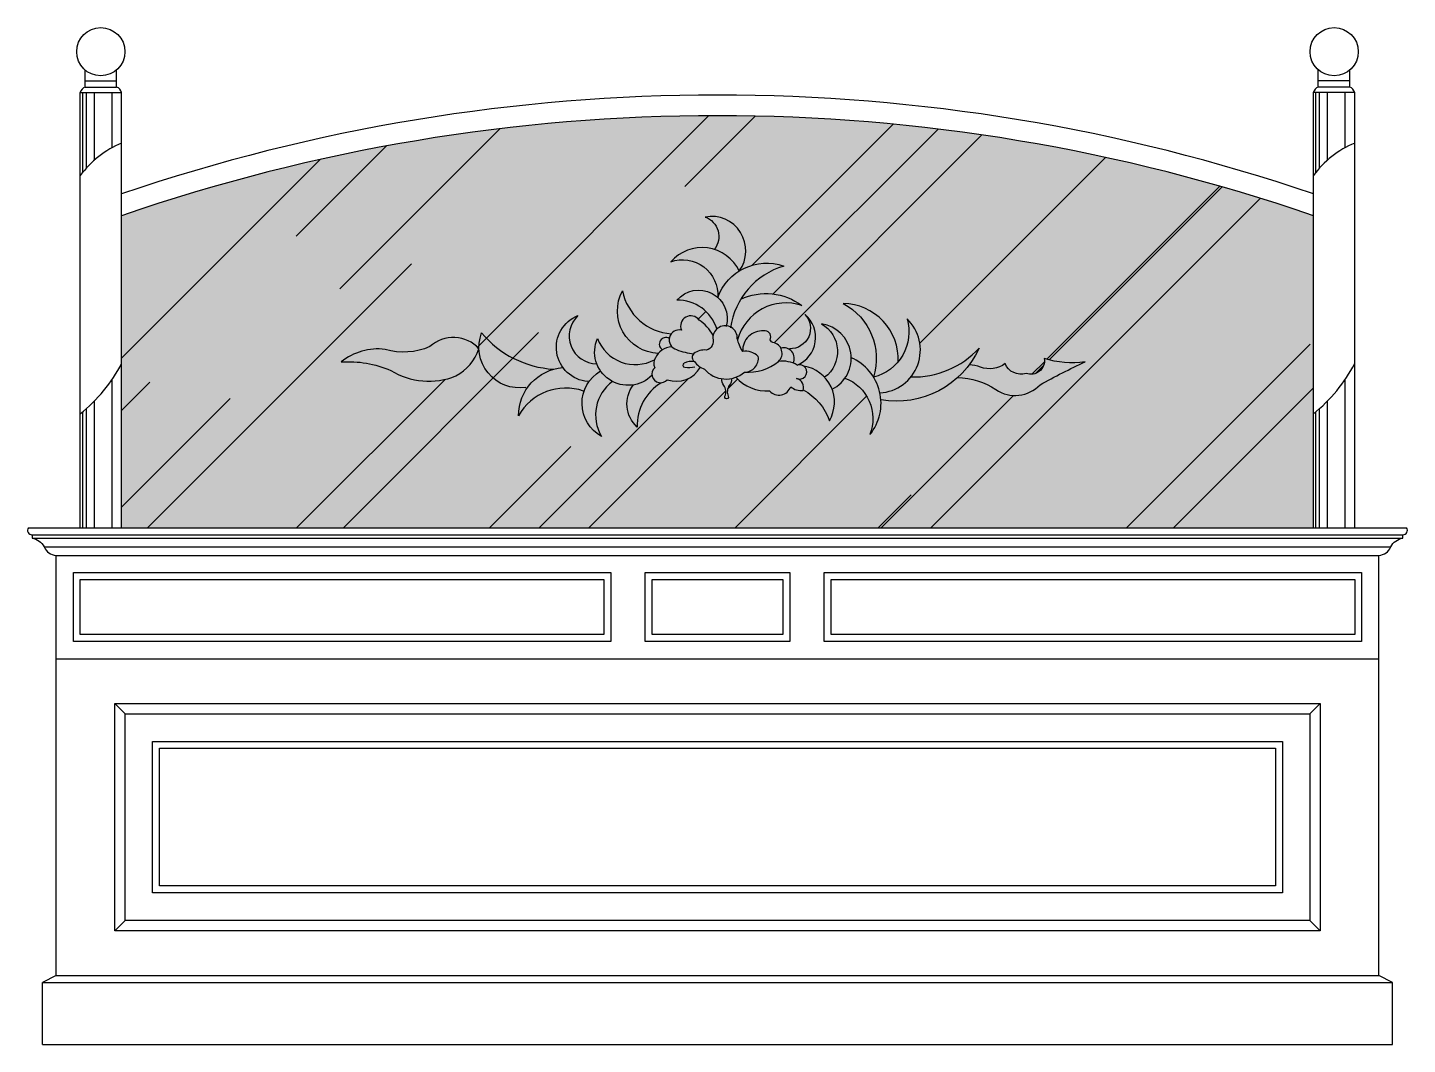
# Model space of a CAD drawing. Extents: x 64 to 2067, y 4349 to 5825.
import ezdxf

# ---------------------------------------------------------------- set-up
doc = ezdxf.new("R2010")
doc.units = 0
doc.header["$MEASUREMENT"] = 0
for name, color, linetype in [('2', 2, 'CONTINUOUS'), ('3', 3, 'CONTINUOUS'), ('4', 4, 'CONTINUOUS'), ('7', 7, 'CONTINUOUS'), ('BH', 3, 'CONTINUOUS')]:
    doc.layers.add(name, color=color, linetype=linetype)

msp = doc.modelspace()

# ---------------------------------------------------------------- hatches: boundary and pattern name
at = {"layer": 'BH'}
h = msp.add_hatch(dxfattribs=at)
h.set_pattern_fill('AR-SAND', color=256, scale=20, style=0)
h.set_pattern_definition([(37.5, (-31281.834, 2212.15), (-1.259867, 38.536475), [0, -30.4, 0, -34, 0, -32.5]), (7.5, (-31281.834, 2212.15), (35.395534, 56.44292), [0, -16.4, 0, -27.4, 0, -10.5]), (327.5, (-31306.434, 2212.15), (62.282837, 0.11318), [0, -10, 0, -36, 0, -47]), (317.5, (-31306.434, 2212.15), (60.12253, 17.55351), [0, -5, 0, -23.6, 0, -27])])
h.paths.add_polyline_path([(200.5, 5551.9), (200.5, 5098.6), (1930.5, 5098.6), (1930.5, 5551.9, 0.16786)])
h = msp.add_hatch(dxfattribs=at)
h.set_pattern_fill('AR-RROOF', color=256, scale=300, angle=45, style=0)
h.set_pattern_definition([(45, (-31281.83, 2212.15), (254.5584, 678.8225), [4500, -600, 1500, -300]), (45, (-31105.76, 2600.35), (-494.2676, 70.0036), [900, -99, 1800, -225]), (45, (-31356.08, 2498.53), (960.9581, 1245.215), [2400, -420, 1200, -300])])
h.paths.add_polyline_path([(200.5, 5551.9), (200.5, 5098.6), (1930.5, 5098.6), (1930.5, 5551.9, 0.16786)])
h.paths.add_polyline_path([(1599.2, 5339.5, -0.114539), (1539.9, 5344.4, -0.575548), (1513.4, 5322.8, -0.390393), (1483.1, 5337, -0.250769), (1447.3, 5332, 0.07202), (1431, 5335.4, -0.047469), (1414, 5316.8, -0.145207), (1469.6, 5299.3, 0.364948), (1533.9, 5306.3, -0.022235)], flags=16)
h.paths.add_polyline_path([(1301.3, 5294.5, -0.226854), (1286.8, 5233.9, 0.414965), (1250.6, 5316.1, -0.124516), (1232, 5299.7, -0.227582), (1228, 5254, 0.183737), (1191.1, 5298.3, -0.237686), (1171.8, 5303.5, -0.575725), (1141.1, 5297.4, -0.2237), (1092.2, 5317.2, -0.041842), (1085.6, 5315.4, -0.231275), (1082.7, 5305.4, 0.253876), (1081, 5289.8, -1.745283), (1076.4, 5289.8, 0.253876), (1074.7, 5305.4, -0.224203), (1071.7, 5315.1, -0.180771), (1046.8, 5328.9, -0.05695), (1040.7, 5331.8, -0.370256), (992.6, 5313.7, -0.198763), (984, 5309.3, 0.273197), (948.9, 5244.9, -0.388955), (943.5, 5306.2, -0.163364), (913, 5311.1, 0.383379), (897.1, 5231.4, -0.361695), (871.8, 5296.9, 0.366746), (776.7, 5261.4, -0.340737), (828.2, 5329, -0.208676), (723.1, 5381.6, 0.100069), (719.3, 5358.6, -0.18591), (685.9, 5319.1, -0.236728), (591.2, 5327.2, 0.118703), (519.2, 5339.5, -0.2004), (583, 5357.7, 0.178093), (648.1, 5361.7, -0.418904), (719.3, 5358.6, -0.100069), (723.1, 5381.6, 0.208676), (828.2, 5329, -0.047452), (841.2, 5331.2, -0.492087), (863, 5406.7, 0.676088), (890.4, 5336.7, -0.197294), (891.3, 5373.6, 0.456715), (973.9, 5342.7, -0.050055), (975.3, 5345.2, -0.068911), (979.3, 5351.7, -0.551828), (927.6, 5442.7, 0.339476), (998.4, 5380.3, -0.295973), (1013.3, 5385.6, -0.907242), (1038.7, 5400.2, -0.117509), (1059.2, 5378.2, -0.15064), (1064.5, 5387.3, 0.338216), (1006.6, 5429, -0.421716), (1065.9, 5433.2, 0.540443), (997.6, 5484.8, -0.297476), (1060.9, 5502.8, 0.516634), (1047.5, 5549.9, -0.676094), (1097.2, 5471.5, -0.224771), (1161.7, 5478.7, 0.185913), (1099.3, 5430.4, -0.281299), (1187.9, 5421.4, 0.432526), (1094.7, 5371.5, 0.087358), (1102.1, 5354.8, -0.44335), (1132.6, 5384.6, -0.573521), (1142.4, 5373.6, 0.459937), (1145.9, 5367.8, -0.232699), (1157.4, 5359.6, -0.184495), (1168.4, 5358.6, 0.684867), (1192.5, 5408.4, -0.559911), (1181.2, 5334.9, -0.245546), (1190.8, 5333.3, -0.16631), (1221.1, 5317.2, 0.536905), (1216.6, 5394.8, -0.365188), (1259.5, 5345.6, -0.152872), (1292.1, 5317.4, 0.358516), (1248.1, 5424.3, -0.425626), (1327.6, 5339.5, 0.251114), (1340.7, 5402, -0.65464)], flags=16)

# ---------------------------------------------------------------- linework, layer by layer
at = {"layer": '2'}
msp.add_line((85.5, 4348.6), (2045.5, 4348.6), dxfattribs=at)
at = {"layer": '3'}
for p, q in [((143.6, 5730.6), (143.6, 5614.1)), ((147.7, 5747.6), (193.3, 5747.6)), ((147.7, 5738.6), (193.3, 5738.6)), ((149.1, 5730.6), (149.1, 5620.6)), ((160.6, 5730.6), (160.6, 5632.1)), ((186.2, 5730.6), (186.2, 5650.4)), ((1933.6, 5730.6), (1933.6, 5614.1)), ((1983.3, 5747.6), (1937.7, 5747.6)), ((1983.3, 5738.6), (1937.7, 5738.6)), ((1939.1, 5730.6), (1939.1, 5620.6)), ((1950.6, 5730.6), (1950.6, 5632.1)), ((1976.2, 5730.6), (1976.2, 5650.4)), ((186.2, 5313.3), (186.2, 5098.6)), ((1976.2, 5313.3), (1976.2, 5098.6)), ((149.1, 5271.5), (149.1, 5098.6)), ((160.6, 5282.3), (160.6, 5098.6)), ((1939.1, 5271.5), (1939.1, 5098.6)), ((1950.6, 5282.3), (1950.6, 5098.6)), ((143.6, 5266.8), (143.6, 5098.6)), ((1933.6, 5266.8), (1933.6, 5098.6)), ((69.6, 5088.6), (2060.5, 5088.6)), ((70.5, 5083.6), (2060.5, 5083.6)), ((88, 5070.9), (2043, 5070.9)), ((205.5, 4828.6), (190.5, 4843.6)), ((1925.5, 4828.6), (1940.5, 4843.6)), ((205.5, 4528.6), (190.5, 4513.6)), ((1925.5, 4528.6), (1940.5, 4513.6)), ((85.5, 4438.6), (2045.5, 4438.6))]:
    msp.add_line(p, q, dxfattribs=at)
for points in [[(1097.2, 5471.5, 0.676094), (1047.5, 5549.9, -0.516634), (1060.9, 5502.8)], [(1097.2, 5471.5, 0.538431), (997.6, 5484.8, -0.540443), (1065.9, 5433.2)], [(1065.9, 5433.2, -0.407866), (1161.7, 5478.7, 0.292292), (1084.6, 5389.1, 0.292292)], [(979.3, 5351.7, -0.551828), (927.6, 5442.7, 0.339476), (998.4, 5380.3, 0.339476)], [(1064.5, 5387.3, 0.338216), (1006.6, 5429, -0.806631), (1078.2, 5391)], [(1099.3, 5430.4, -0.281299), (1187.9, 5421.4, 0.432526), (1094.7, 5371.5, 0.419254)], [(1181.2, 5334.9, 0.559911), (1192.5, 5408.4, -0.662353), (1170.2, 5358.5)], [(1327.6, 5339.5, 0.425626), (1248.1, 5424.3, -0.358516), (1292.1, 5317.4)], [(877.4, 5311.1, -0.796707), (863, 5406.7, 0.676088), (890.4, 5336.7, 0.676088)], [(1059.2, 5378.2, 0.117509), (1038.7, 5400.2, 0.907242), (1013.3, 5385.6, 0.984281), (1006.1, 5357.5, 0.081274), (1031.1, 5351.4, 0.081274)], [(1232, 5299.7, 0.727134), (1216.6, 5394.8, -0.536905), (1221.1, 5317.2)], [(1301.3, 5294.5, 0.65464), (1340.7, 5402, -0.426395), (1292.1, 5317.4)], [(787.3, 5302.5, -0.575967), (723.1, 5381.6, 0.206957), (827.3, 5329, 0.206957)], [(970.5, 5320.2, -0.83624), (891.3, 5373.6, 0.456715), (973.9, 5342.7, 0.456715)], [(1104.6, 5324.7, 0.196952), (1154.2, 5340.2, 0.624206), (1145.9, 5367.8, -0.459937), (1142.4, 5373.6, 0.57352), (1132.6, 5384.6, 0.44335), (1102.1, 5354.8, 0.44335)], [(999, 5361.4, 0.279362), (975.3, 5345.2, 0.26855), (974.4, 5331.1, 1.059175), (992.6, 5313.7, 0.370256), (1040.7, 5331.8, 0.370256)], [(1346.2, 5317.6, 0.213986), (1445.4, 5359.4, -0.338112), (1302.7, 5284.3, -0.338112)], [(870.9, 5297.2, 0.363176), (776.7, 5261.4, -0.394569), (841.2, 5331.2)], [(1092.2, 5317.2, 0.2237), (1141.1, 5297.4, 0.575725), (1171.8, 5303.5, 0.221718), (1189.8, 5298.1, 0.456829), (1180.4, 5315.3, 1.449275), (1181.2, 5334.9, 0.169439), (1154.2, 5340.2)], [(1190.1, 5298.9, -0.187587), (1228, 5254, 0.529129), (1190.8, 5333.3, 0.505508)], [(1250.6, 5316.1, -0.414965), (1286.8, 5233.9, 0.496182), (1259.5, 5345.6, 0.496182)], [(1414, 5316.8, -0.145207), (1469.6, 5299.3, 0.364948), (1533.9, 5306.3, -0.022235), (1599.2, 5339.5, -0.114539), (1539.9, 5344.4, -0.575548), (1513.4, 5322.8, -0.390393), (1483.1, 5337, -0.250769), (1447.3, 5332, 0.07202), (1431, 5335.4)], [(913, 5311.1, 0.383379), (897.1, 5231.4, -0.578567), (895.7, 5326.5)], [(984, 5309.3, 0.273197), (948.9, 5244.9, -0.388955), (943.5, 5306.2)], [(1085.6, 5315.4, -0.231275), (1082.7, 5305.4, 0.253876), (1081, 5289.8, -1.745283), (1076.4, 5289.8, 0.253876), (1074.7, 5305.4, -0.224203), (1071.7, 5315.1)]]:
    msp.add_lwpolyline(points, format="xyb", dxfattribs=at)
for points in [[(1049.3, 5356.6, 0.212662), (1031.3, 5351.5, 0.521084), (1032.2, 5339.9, 0.157588), (1046.8, 5328.9, 0.417415), (1104.6, 5324.7, 0.460256), (1124.7, 5347.6, 0.225083), (1102.1, 5354.8, -0.096278), (1094.3, 5373.3, 1.028873), (1058.8, 5374.1, -0.43691)], [(685.9, 5319.1, 0.18591), (719.3, 5358.6, 0.418904), (648.1, 5361.7, -0.178093), (583, 5357.7, 0.2004), (519.2, 5339.5, -0.118703), (591.2, 5327.2, 0.236728)]]:
    msp.add_lwpolyline(points, format="xyb", close=True, dxfattribs=at)
for points in [[(900.5, 5023.6), (900.5, 4943.6), (140.5, 4943.6), (140.5, 5023.6)], [(970.5, 5023.6), (1160.5, 5023.6), (1160.5, 4943.6), (970.5, 4943.6)], [(1230.5, 5023.6), (1990.5, 5023.6), (1990.5, 4943.6), (1230.5, 4943.6)], [(205.5, 4528.6), (205.5, 4828.6), (1925.5, 4828.6), (1925.5, 4528.6)], [(245.5, 4568.6), (245.5, 4788.6), (1885.5, 4788.6), (1885.5, 4568.6)]]:
    msp.add_lwpolyline(points, close=True, dxfattribs=at)
for centre, radius, start, end in [((255.2, 5526.4), 141.9, 112.6728, 143.9259), ((2045.2, 5526.4), 141.9, 112.6728, 143.9259), ((990.7, 5365.3), 9.63, 59.9924, 237.8), ((1161.6, 5344.7), 15.4, 332.929, 105.6536), ((1.1, 5440), 224.3, 308.4329, 332.7584), ((1018.5, 5334.9), 3.16, 120.8909, 262.3928), ((1026.6, 5321.5), 18.8, 73.6639, 120.8909), ((1023.2, 5369.9), 38.5, 262.3928, 284.2109), ((1791.1, 5440), 224.3, 308.4329, 332.7584)]:
    msp.add_arc(centre, radius, start, end, dxfattribs=at)
at = {"layer": '4'}
for p, q in [((147.7, 5738.6), (147.7, 5763.2)), ((193.3, 5738.6), (193.3, 5763.5)), ((1937.7, 5738.6), (1937.7, 5763.5)), ((1983.3, 5738.6), (1983.3, 5763.2)), ((140.5, 5098.6), (140.5, 5730.6)), ((140.5, 5730.6), (200.5, 5730.6)), ((200.5, 5098.6), (200.5, 5730.6)), ((1930.5, 5098.6), (1930.5, 5730.6)), ((1990.5, 5730.6), (1930.5, 5730.6)), ((1990.5, 5098.6), (1990.5, 5730.6)), ((65.5, 5098.6), (140.5, 5098.6)), ((1930.5, 5098.6), (2065.5, 5098.6)), ((105.5, 5058.6), (2025.5, 5058.6)), ((105.5, 4448.6), (105.5, 5058.6)), ((2025.5, 4448.6), (2025.5, 5058.6)), ((105.5, 4448.6), (85.5, 4438.6)), ((105.5, 4448.6), (2025.5, 4448.6)), ((2045.5, 4438.6), (2025.5, 4448.6)), ((85.5, 4348.6), (85.5, 4438.6)), ((2045.5, 4348.6), (2045.5, 4438.6))]:
    msp.add_line(p, q, dxfattribs=at)
for points in [[(65.5, 5098.6, 0.674607), (70.5, 5088.6), (70.5, 5083.6, -0.249201), (88, 5070.9, 0.289538), (105.5, 5058.6)], [(2025.5, 5058.6, 0.289538), (2043, 5070.9, -0.249201), (2060.5, 5083.6), (2060.5, 5088.6, 0.674607), (2065.5, 5098.6)]]:
    msp.add_lwpolyline(points, format="xyb", dxfattribs=at)
for centre in [(170.3, 5789.9), (1960.7, 5789.9)]:
    msp.add_circle(centre, 35, dxfattribs=at)
for centre, radius, start, end in [((152.2, 5727.3), 12.2, 111.7173, 164.2579), ((188.8, 5727.3), 12.2, 15.7421, 68.2827), ((1942.2, 5727.3), 12.2, 111.7173, 164.2579), ((1978.8, 5727.3), 12.2, 15.7421, 68.2827), ((1065.5, 3047.9), 2679.1, 71.1638, 108.8362)]:
    msp.add_arc(centre, radius, start, end, dxfattribs=at)
at = {"layer": '7'}
for p, q in [((140.5, 5098.6), (1990.5, 5098.6)), ((105.5, 4908.6), (2025.5, 4908.6))]:
    msp.add_line(p, q, dxfattribs=at)
for points in [[(910.5, 5033.6), (910.5, 4933.6), (130.5, 4933.6), (130.5, 5033.6)], [(960.5, 5033.6), (1170.5, 5033.6), (1170.5, 4933.6), (960.5, 4933.6)], [(1220.5, 5033.6), (2000.5, 5033.6), (2000.5, 4933.6), (1220.5, 4933.6)], [(190.5, 4513.6), (190.5, 4843.6), (1940.5, 4843.6), (1940.5, 4513.6)], [(255.5, 4578.6), (255.5, 4778.6), (1875.5, 4778.6), (1875.5, 4578.6)]]:
    msp.add_lwpolyline(points, close=True, dxfattribs=at)
msp.add_arc((1065.5, 3047.9), 2649.1, 70.9423, 109.0577, dxfattribs=at)

doc.saveas('drawing.dxf')
